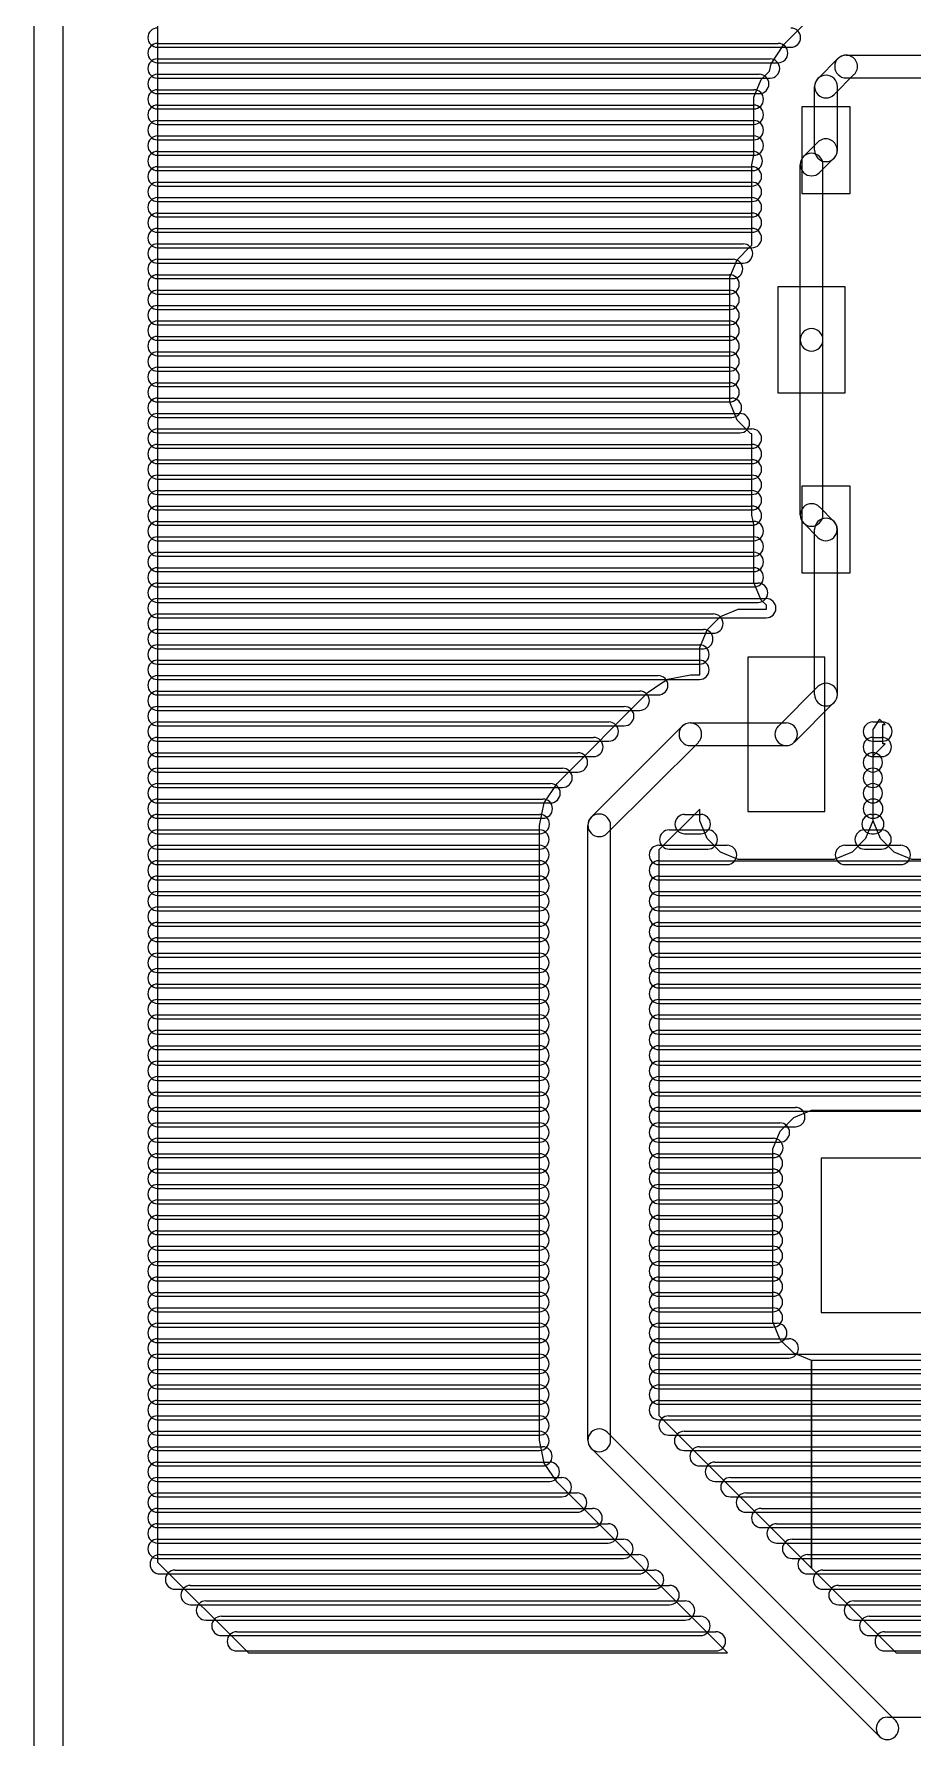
# Model space of a CAD drawing. Extents: x 25909 to 94169, y 14485 to 72115.
# Drawn here: x 25909 to 30466, y 52779 to 61618 of the extents above; entities that cross this region are included whole.
import ezdxf

# ---------------------------------------------------------------- set-up
doc = ezdxf.new("R2010")
doc.units = 0
doc.layers.add('BLACK', color=1, linetype='CONTINUOUS')

msp = doc.modelspace()

# ---------------------------------------------------------------- linework, layer by layer
at = {"layer": 'BLACK'}
for p, q in [((25909, 14560), (25909, 72040)), ((26059, 14560), (26059, 72040)), ((26550, 70650), (26549, 53691)), ((29797, 61564), (29900, 61668)), ((26549, 61570), (29767, 61570)), ((26549, 61550), (29833, 61550)), ((29730, 61464), (29797, 61564)), ((26549, 61490), (29725, 61490)), ((26549, 61470), (29767, 61470)), ((29722, 61426), (29730, 61464)), ((29974, 61388), (30077, 61491)), ((30119, 61509), (32539, 61509)), ((26549, 61410), (29669, 61410)), ((26549, 61390), (29725, 61390)), ((29641, 61291), (29679, 61382)), ((29679, 61382), (29722, 61426)), ((30057, 61305), (30160, 61408)), ((30119, 61391), (32539, 61391)), ((26549, 61330), (29641, 61330)), ((26549, 61310), (29669, 61310)), ((29641, 60991), (29641, 61291)), ((29956, 61016), (29956, 61346)), ((30074, 61016), (30074, 61346)), ((26549, 61250), (29641, 61250)), ((26549, 61230), (29641, 61230)), ((26549, 61170), (29641, 61170)), ((29890, 61241), (29890, 60791)), ((30140, 61241), (29890, 61241)), ((30140, 60791), (30140, 61241)), ((26549, 61150), (29641, 61150)), ((26549, 61090), (29641, 61090)), ((26549, 61070), (29641, 61070)), ((26549, 61010), (29635, 61010)), ((29898, 60983), (29973, 61058)), ((26549, 60990), (29641, 60990)), ((26549, 60930), (29631, 60930)), ((26549, 60910), (29635, 60910)), ((29631, 60941), (29641, 60991)), ((29631, 60521), (29631, 60941)), ((29881, 60033), (29881, 60941)), ((29981, 60900), (30056, 60975)), ((29999, 60033), (29999, 60941)), ((26549, 60850), (29631, 60850)), ((26549, 60830), (29631, 60830)), ((26549, 60770), (29631, 60770)), ((26549, 60750), (29631, 60750)), ((29890, 60791), (30140, 60791)), ((26549, 60690), (29631, 60690)), ((26549, 60670), (29631, 60670)), ((26549, 60610), (29631, 60610)), ((26549, 60590), (29631, 60590)), ((26549, 60530), (29585, 60530)), ((26549, 60510), (29631, 60510)), ((29554, 60448), (29624, 60518)), ((29624, 60518), (29631, 60521)), ((26549, 60450), (29533, 60450)), ((26549, 60430), (29585, 60430)), ((29516, 60357), (29554, 60448)), ((26549, 60370), (29515, 60370)), ((26549, 60350), (29533, 60350)), ((26549, 60290), (29515, 60290)), ((29516, 59708), (29516, 60357)), ((29765, 60307), (29765, 59757)), ((30115, 60307), (29765, 60307)), ((30115, 59757), (30115, 60307)), ((26549, 60270), (29515, 60270)), ((26549, 60210), (29515, 60210)), ((26549, 60190), (29515, 60190)), ((26549, 60130), (29515, 60130)), ((26549, 60110), (29515, 60110)), ((26549, 60050), (29515, 60050)), ((26549, 60030), (29515, 60030)), ((29881, 59124), (29881, 60032)), ((29999, 59124), (29999, 60032)), ((26549, 59970), (29515, 59970)), ((26549, 59950), (29515, 59950)), ((26549, 59890), (29515, 59890)), ((26549, 59870), (29515, 59870)), ((26549, 59810), (29515, 59810)), ((26549, 59790), (29515, 59790)), ((29765, 59757), (30115, 59757)), ((26549, 59730), (29527, 59730)), ((26549, 59710), (29515, 59710)), ((29554, 59616), (29516, 59708)), ((26549, 59650), (29569, 59650)), ((26549, 59630), (29527, 59630)), ((29624, 59546), (29554, 59616)), ((26549, 59570), (29631, 59570)), ((26549, 59550), (29569, 59550)), ((26549, 59490), (29631, 59490)), ((29631, 59544), (29624, 59546)), ((29631, 59123), (29631, 59544)), ((26549, 59470), (29631, 59470)), ((26549, 59410), (29631, 59410)), ((26549, 59390), (29631, 59390)), ((26549, 59330), (29631, 59330)), ((26549, 59310), (29631, 59310)), ((26549, 59250), (29631, 59250)), ((26549, 59230), (29631, 59230)), ((29890, 59273), (29890, 58823)), ((30140, 59273), (29890, 59273)), ((30140, 58823), (30140, 59273)), ((26549, 59170), (29631, 59170)), ((26549, 59150), (29631, 59150)), ((29981, 59165), (30056, 59090)), ((26549, 59090), (29641, 59090)), ((26549, 59070), (29631, 59070)), ((29641, 59074), (29631, 59123)), ((29641, 58774), (29641, 59074)), ((29898, 59082), (29973, 59007)), ((29956, 58192), (29956, 59048)), ((30074, 58192), (30074, 59048)), ((26549, 59010), (29641, 59010)), ((26549, 58990), (29641, 58990)), ((26549, 58930), (29641, 58930)), ((26549, 58910), (29641, 58910)), ((26549, 58850), (29641, 58850)), ((26549, 58830), (29641, 58830)), ((29890, 58823), (30140, 58823)), ((26549, 58770), (29663, 58770)), ((26549, 58750), (29641, 58750)), ((29679, 58682), (29641, 58774)), ((26549, 58690), (29705, 58690)), ((26549, 58670), (29663, 58670)), ((26549, 58610), (29431, 58610)), ((29468, 58597), (29560, 58635)), ((29560, 58635), (29706, 58635)), ((29706, 58655), (29679, 58682)), ((29706, 58635), (29706, 58655)), ((26549, 58590), (29705, 58590)), ((26549, 58530), (29379, 58530)), ((29360, 58436), (29398, 58527)), ((29398, 58527), (29468, 58597)), ((26549, 58510), (29431, 58510)), ((26549, 58450), (29359, 58450)), ((26549, 58430), (29379, 58430)), ((29360, 58295), (29360, 58436)), ((26549, 58370), (29359, 58370)), ((26549, 58350), (29359, 58350)), ((29609, 58386), (29609, 57586)), ((30009, 58386), (29609, 58386)), ((30009, 57586), (30009, 58386)), ((26549, 58290), (29145, 58290)), ((26549, 58270), (29359, 58270)), ((29159, 58249), (29194, 58271)), ((29194, 58271), (29312, 58295)), ((29312, 58295), (29360, 58295)), ((26549, 58210), (29049, 58210)), ((26549, 58190), (29145, 58190)), ((28621, 57731), (29093, 58204)), ((29093, 58204), (29159, 58249)), ((29973, 58233), (29768, 58028)), ((26549, 58130), (28969, 58130)), ((26549, 58110), (29049, 58110)), ((30056, 58150), (29851, 57945)), ((26549, 58050), (28889, 58050)), ((26549, 58030), (28969, 58030)), ((29269, 58028), (28797, 57556)), ((29312, 58045), (29808, 58045)), ((30293, 58064), (30258, 58011)), ((30258, 58050), (30308, 58050)), ((30258, 58011), (30258, 57536)), ((30321, 58036), (30293, 58064)), ((30309, 57936), (30309, 58036)), ((30309, 58036), (30321, 58036)), ((26549, 57970), (28809, 57970)), ((26549, 57950), (28889, 57950)), ((29353, 57944), (28881, 57472)), ((29312, 57927), (29808, 57927)), ((30258, 57970), (30304, 57970)), ((30258, 57950), (30308, 57950)), ((30259, 57874), (30321, 57936)), ((30321, 57936), (30309, 57936)), ((26549, 57890), (28729, 57890)), ((26549, 57870), (28809, 57870)), ((30258, 57870), (30304, 57870)), ((30260, 57635), (30259, 57874)), ((26549, 57810), (28649, 57810)), ((26549, 57790), (28729, 57790)), ((26549, 57730), (28587, 57730)), ((28554, 57631), (28621, 57731)), ((26549, 57710), (28649, 57710)), ((26549, 57650), (28547, 57650)), ((30258, 57650), (30260, 57650)), ((30260, 57536), (30260, 57635)), ((26549, 57630), (28587, 57630)), ((26549, 57570), (28531, 57570)), ((26549, 57550), (28547, 57550)), ((28530, 57513), (28554, 57631)), ((29360, 57598), (29148, 57386)), ((29282, 57570), (29366, 57570)), ((29360, 57537), (29360, 57598)), ((29609, 57586), (30009, 57586)), ((30251, 57570), (30265, 57570)), ((30258, 57550), (30260, 57550)), ((26549, 57490), (28529, 57490)), ((26549, 57470), (28531, 57470)), ((28530, 54323), (28530, 57513)), ((28780, 54323), (28780, 57513)), ((28898, 54323), (28898, 57513)), ((29202, 57490), (29402, 57490)), ((29282, 57470), (29366, 57470)), ((29398, 57445), (29360, 57537)), ((30215, 57490), (30303, 57490)), ((30258, 57536), (30220, 57445)), ((30251, 57470), (30265, 57470)), ((30298, 57445), (30260, 57536)), ((26549, 57410), (28529, 57410)), ((26549, 57390), (28529, 57390)), ((29148, 57410), (29502, 57410)), ((29148, 57386), (29148, 54451)), ((29202, 57390), (29402, 57390)), ((29468, 57375), (29398, 57445)), ((29559, 57337), (29468, 57375)), ((30150, 57375), (30058, 57337)), ((30113, 57410), (30403, 57410)), ((30220, 57445), (30150, 57375)), ((30215, 57390), (30303, 57390)), ((30368, 57375), (30298, 57445)), ((30460, 57337), (30368, 57375)), ((26549, 57330), (28529, 57330)), ((26549, 57310), (28529, 57310)), ((29148, 57330), (33186, 57330)), ((29148, 57310), (29502, 57310)), ((30058, 57337), (29559, 57337)), ((30113, 57310), (30403, 57310)), ((30597, 57336), (30460, 57337)), ((26549, 57250), (28529, 57250)), ((26549, 57230), (28529, 57230)), ((29148, 57250), (33186, 57250)), ((29148, 57230), (33186, 57230)), ((26549, 57170), (28529, 57170)), ((26549, 57150), (28529, 57150)), ((29148, 57170), (33186, 57170)), ((29148, 57150), (33186, 57150)), ((26549, 57090), (28529, 57090)), ((26549, 57070), (28529, 57070)), ((29148, 57090), (33186, 57090)), ((29148, 57070), (33186, 57070)), ((26549, 57010), (28529, 57010)), ((26549, 56990), (28529, 56990)), ((26549, 56930), (28529, 56930)), ((29148, 57010), (32344, 57010)), ((29148, 56990), (33186, 56990)), ((29148, 56930), (32292, 56930)), ((26549, 56910), (28529, 56910)), ((26549, 56850), (28529, 56850)), ((29148, 56910), (32344, 56910)), ((29148, 56850), (32272, 56850)), ((26549, 56830), (28529, 56830)), ((26549, 56770), (28529, 56770)), ((26549, 56750), (28529, 56750)), ((29148, 56830), (32292, 56830)), ((29148, 56770), (32272, 56770)), ((29148, 56750), (32272, 56750)), ((26549, 56690), (28529, 56690)), ((26549, 56670), (28529, 56670)), ((29148, 56690), (32272, 56690)), ((29148, 56670), (32272, 56670)), ((26549, 56610), (28529, 56610)), ((26549, 56590), (28529, 56590)), ((29148, 56610), (32332, 56610)), ((29148, 56590), (32272, 56590)), ((26549, 56530), (28529, 56530)), ((26549, 56510), (28529, 56510)), ((29148, 56530), (32746, 56530)), ((29148, 56510), (32332, 56510)), ((26549, 56450), (28529, 56450)), ((26549, 56430), (28529, 56430)), ((29148, 56450), (32274, 56450)), ((29148, 56430), (32746, 56430)), ((26549, 56370), (28529, 56370)), ((26549, 56350), (28529, 56350)), ((29148, 56370), (32270, 56370)), ((29148, 56350), (32274, 56350)), ((26549, 56290), (28529, 56290)), ((26549, 56270), (28529, 56270)), ((29148, 56290), (32272, 56290)), ((29148, 56270), (32270, 56270)), ((26549, 56210), (28529, 56210)), ((26549, 56190), (28529, 56190)), ((29148, 56210), (32280, 56210)), ((29148, 56190), (32272, 56190)), ((26549, 56130), (28529, 56130)), ((26549, 56110), (28529, 56110)), ((26549, 56050), (28529, 56050)), ((29148, 56130), (32302, 56130)), ((29148, 56110), (32280, 56110)), ((29148, 56050), (29856, 56050)), ((26549, 56030), (28529, 56030)), ((26549, 55970), (28529, 55970)), ((29148, 56030), (32302, 56030)), ((29148, 55970), (29776, 55970)), ((29778, 55927), (29848, 55997)), ((29848, 55997), (29940, 56035)), ((29940, 56035), (30597, 56035)), ((26549, 55950), (28529, 55950)), ((26549, 55890), (28529, 55890)), ((26549, 55870), (28529, 55870)), ((29148, 55950), (29856, 55950)), ((29148, 55890), (29742, 55890)), ((29148, 55870), (29776, 55870)), ((29740, 55836), (29778, 55927)), ((26549, 55810), (28529, 55810)), ((26549, 55790), (28529, 55790)), ((29148, 55810), (29740, 55810)), ((29148, 55790), (29742, 55790)), ((29740, 54937), (29740, 55836)), ((29989, 55786), (29989, 54986)), ((31429, 55786), (29989, 55786)), ((26549, 55730), (28529, 55730)), ((26549, 55710), (28529, 55710)), ((29148, 55730), (29740, 55730)), ((29148, 55710), (29740, 55710)), ((26549, 55650), (28529, 55650)), ((26549, 55630), (28529, 55630)), ((29148, 55650), (29740, 55650)), ((29148, 55630), (29740, 55630)), ((26549, 55570), (28529, 55570)), ((26549, 55550), (28529, 55550)), ((29148, 55570), (29740, 55570)), ((29148, 55550), (29740, 55550)), ((26549, 55490), (28529, 55490)), ((26549, 55470), (28529, 55470)), ((29148, 55490), (29740, 55490)), ((29148, 55470), (29740, 55470)), ((26549, 55410), (28529, 55410)), ((26549, 55390), (28529, 55390)), ((29148, 55410), (29740, 55410)), ((29148, 55390), (29740, 55390)), ((26549, 55330), (28529, 55330)), ((26549, 55310), (28529, 55310)), ((26549, 55250), (28529, 55250)), ((29148, 55330), (29740, 55330)), ((29148, 55310), (29740, 55310)), ((29148, 55250), (29740, 55250)), ((26549, 55230), (28529, 55230)), ((26549, 55170), (28529, 55170)), ((29148, 55230), (29740, 55230)), ((29148, 55170), (29740, 55170)), ((26549, 55150), (28529, 55150)), ((26549, 55090), (28529, 55090)), ((29148, 55150), (29740, 55150)), ((29148, 55090), (29740, 55090)), ((26549, 55070), (28529, 55070)), ((26549, 55010), (28529, 55010)), ((26549, 54990), (28529, 54990)), ((29148, 55070), (29740, 55070)), ((29148, 55010), (29740, 55010)), ((29148, 54990), (29740, 54990)), ((29989, 54986), (31429, 54986)), ((26549, 54930), (28529, 54930)), ((26549, 54910), (28529, 54910)), ((29148, 54930), (29762, 54930)), ((29148, 54910), (29740, 54910)), ((29778, 54845), (29740, 54937)), ((26549, 54850), (28529, 54850)), ((26549, 54830), (28529, 54830)), ((29148, 54850), (29822, 54850)), ((29148, 54830), (29762, 54830)), ((29848, 54775), (29778, 54845)), ((26549, 54770), (28529, 54770)), ((26549, 54750), (28529, 54750)), ((29148, 54770), (36594, 54770)), ((29148, 54750), (29822, 54750)), ((29939, 54737), (29848, 54775)), ((29939, 53660), (29939, 54737)), ((31478, 54737), (29939, 54737)), ((29939, 54737), (29939, 53660)), ((26549, 54690), (28529, 54690)), ((26549, 54670), (28529, 54670)), ((29148, 54690), (36514, 54690)), ((29148, 54670), (36594, 54670)), ((26549, 54610), (28529, 54610)), ((26549, 54590), (28529, 54590)), ((29148, 54610), (36434, 54610)), ((29148, 54590), (36514, 54590)), ((26549, 54530), (28529, 54530)), ((26549, 54510), (28529, 54510)), ((29148, 54530), (36354, 54530)), ((29148, 54510), (36434, 54510)), ((26549, 54450), (28529, 54450)), ((26549, 54430), (28529, 54430)), ((26549, 54370), (28529, 54370)), ((28880, 54365), (30375, 52870)), ((29148, 54451), (29939, 53660)), ((29148, 54430), (36354, 54430)), ((29199, 54450), (36273, 54450)), ((29279, 54370), (36193, 54370)), ((26549, 54350), (28529, 54350)), ((26549, 54290), (28545, 54290)), ((28554, 54205), (28530, 54323)), ((28797, 54282), (30292, 52787)), ((29199, 54350), (36273, 54350)), ((29359, 54290), (36113, 54290)), ((26549, 54270), (28529, 54270)), ((26549, 54210), (28583, 54210)), ((26549, 54190), (28545, 54190)), ((28621, 54105), (28554, 54205)), ((29279, 54270), (36193, 54270)), ((29359, 54190), (36113, 54190)), ((29439, 54210), (36033, 54210)), ((26549, 54130), (28645, 54130)), ((26549, 54110), (28583, 54110)), ((29505, 53220), (28621, 54105)), ((29439, 54110), (36033, 54110)), ((29519, 54130), (35953, 54130)), ((26549, 54050), (28725, 54050)), ((26549, 54030), (28645, 54030)), ((29519, 54030), (35953, 54030)), ((29599, 54050), (35873, 54050)), ((26549, 53970), (28805, 53970)), ((26549, 53950), (28725, 53950)), ((29599, 53950), (35873, 53950)), ((29679, 53970), (35793, 53970)), ((26549, 53890), (28885, 53890)), ((26549, 53870), (28805, 53870)), ((29679, 53870), (35793, 53870)), ((29759, 53890), (35713, 53890)), ((26549, 53810), (28965, 53810)), ((26549, 53790), (28885, 53790)), ((29759, 53790), (35713, 53790)), ((29839, 53810), (35633, 53810)), ((26549, 53710), (28965, 53710)), ((26549, 53691), (27020, 53220)), ((26560, 53730), (29044, 53730)), ((29839, 53710), (35633, 53710)), ((29919, 53730), (35553, 53730)), ((29939, 53660), (30378, 53220)), ((26560, 53630), (29044, 53630)), ((26640, 53650), (29124, 53650)), ((26720, 53570), (29204, 53570)), ((29919, 53630), (35553, 53630)), ((29999, 53650), (35473, 53650)), ((30079, 53570), (35393, 53570)), ((26640, 53550), (29124, 53550)), ((26800, 53490), (29284, 53490)), ((29999, 53550), (35473, 53550)), ((30159, 53490), (35313, 53490)), ((26720, 53470), (29204, 53470)), ((26880, 53410), (29364, 53410)), ((30079, 53470), (35393, 53470)), ((30239, 53410), (35233, 53410)), ((26800, 53390), (29284, 53390)), ((26880, 53310), (29364, 53310)), ((26960, 53330), (29444, 53330)), ((30159, 53390), (35313, 53390)), ((30239, 53310), (35233, 53310)), ((30319, 53330), (35153, 53330)), ((26960, 53230), (29444, 53230)), ((27020, 53220), (29505, 53220)), ((30319, 53230), (35153, 53230)), ((30378, 53220), (32584, 53220)), ((30334, 52887), (35138, 52887))]:
    msp.add_line(p, q, dxfattribs=at)
for centre, radius, start, end in [((26549, 61600), 50, 90, 270), ((29833, 61600), 50, 270, 450), ((26549, 61520), 50, 90, 270), ((29767, 61520), 50, 270, 450), ((26549, 61440), 50, 90, 270), ((29725, 61440), 50, 270, 450), ((30119, 61450), 59, 90, 270), ((30119, 61450), 59, 315, 495), ((26549, 61360), 50, 90, 270), ((29669, 61360), 50, 270, 450), ((30015, 61346), 59, 360, 540), ((30015, 61346), 59, 135, 315), ((26549, 61280), 50, 90, 270), ((29641, 61280), 50, 270, 450), ((26549, 61200), 50, 90, 270), ((26549, 61120), 50, 90, 270), ((29641, 61200), 50, 270, 450), ((29641, 61120), 50, 270, 450), ((26549, 61040), 50, 90, 270), ((29641, 61040), 50, 270, 450), ((26549, 60960), 50, 90, 270), ((29635, 60960), 50, 270, 450), ((29940, 60941), 59, 360, 540), ((30015, 61016), 59, 180, 360), ((30014, 61016), 59, 315, 495), ((26549, 60880), 50, 90, 270), ((29631, 60880), 50, 270, 450), ((29940, 60942), 59, 135, 315), ((26549, 60800), 50, 90, 270), ((29631, 60800), 50, 270, 450), ((26549, 60720), 50, 90, 270), ((29631, 60720), 50, 270, 450), ((26549, 60640), 50, 90, 270), ((29631, 60640), 50, 270, 450), ((26549, 60560), 50, 90, 270), ((29631, 60560), 50, 270, 450), ((26549, 60480), 50, 90, 270), ((29585, 60480), 50, 270, 450), ((26549, 60400), 50, 90, 270), ((29533, 60400), 50, 270, 450), ((26549, 60320), 50, 90, 270), ((26549, 60240), 50, 90, 270), ((29515, 60320), 50, 270, 450), ((29515, 60240), 50, 270, 450), ((26549, 60160), 50, 90, 270), ((29515, 60160), 50, 270, 450), ((26549, 60080), 50, 90, 270), ((29515, 60080), 50, 270, 450), ((26549, 60000), 50, 90, 270), ((29515, 60000), 50, 270, 450), ((29940, 60032), 59, 360, 540), ((29940, 60033), 59, 180, 360), ((26549, 59920), 50, 90, 270), ((29515, 59920), 50, 270, 450), ((26549, 59840), 50, 90, 270), ((29515, 59840), 50, 270, 450), ((26549, 59760), 50, 90, 270), ((29515, 59760), 50, 270, 450), ((26549, 59680), 50, 90, 270), ((29527, 59680), 50, 270, 450), ((26549, 59600), 50, 90, 270), ((29569, 59600), 50, 270, 450), ((26549, 59520), 50, 90, 270), ((26549, 59440), 50, 90, 270), ((29631, 59520), 50, 270, 450), ((29631, 59440), 50, 270, 450), ((26549, 59360), 50, 90, 270), ((29631, 59360), 50, 270, 450), ((26549, 59280), 50, 90, 270), ((29631, 59280), 50, 270, 450), ((26549, 59200), 50, 90, 270), ((29631, 59200), 50, 270, 450), ((26549, 59120), 50, 90, 270), ((29631, 59120), 50, 270, 450), ((29940, 59123), 59, 45, 225), ((26549, 59040), 50, 90, 270), ((29641, 59040), 50, 270, 450), ((29940, 59124), 59, 180, 360), ((30015, 59048), 59, 360, 540), ((30014, 59049), 59, 225, 405), ((26549, 58960), 50, 90, 270), ((29641, 58960), 50, 270, 450), ((26549, 58880), 50, 90, 270), ((29641, 58880), 50, 270, 450), ((26549, 58800), 50, 90, 270), ((29641, 58800), 50, 270, 450), ((26549, 58720), 50, 90, 270), ((29663, 58720), 50, 270, 450), ((26549, 58640), 50, 90, 270), ((26549, 58560), 50, 90, 270), ((29431, 58560), 50, 270, 450), ((29705, 58640), 50, 270, 450), ((26549, 58480), 50, 90, 270), ((29379, 58480), 50, 270, 450), ((26549, 58400), 50, 90, 270), ((29359, 58400), 50, 270, 450), ((26549, 58320), 50, 90, 270), ((29359, 58320), 50, 270, 450), ((26549, 58240), 50, 90, 270), ((29145, 58240), 50, 270, 450), ((26549, 58160), 50, 90, 270), ((29049, 58160), 50, 270, 450), ((30015, 58192), 59, 180, 360), ((30015, 58192), 59, -45, 135), ((26549, 58080), 50, 90, 270), ((28969, 58080), 50, 270, 450), ((26549, 58000), 50, 90, 270), ((28889, 58000), 50, 270, 450), ((29312, 57986), 59, 90, 270), ((29311, 57986), 59, -45, 135), ((29809, 57986), 59, 135, 315), ((29808, 57986), 59, 270, 450), ((30258, 58000), 50, 90, 270), ((30308, 58000), 50, 270, 450), ((26549, 57920), 50, 90, 270), ((28809, 57920), 50, 270, 450), ((30258, 57920), 50, 90, 270), ((30304, 57920), 50, 270, 450), ((26549, 57840), 50, 90, 270), ((28729, 57840), 50, 270, 450), ((30258, 57840), 50, 90, 270), ((30258, 57840), 50, 270, 450), ((26549, 57760), 50, 90, 270), ((26549, 57680), 50, 90, 270), ((28587, 57680), 50, 270, 450), ((28649, 57760), 50, 270, 450), ((30258, 57760), 50, 90, 270), ((30258, 57680), 50, 90, 270), ((30258, 57760), 50, 270, 450), ((30258, 57680), 50, 270, 450), ((26549, 57600), 50, 90, 270), ((28547, 57600), 50, 270, 450), ((30258, 57600), 50, 90, 270), ((30260, 57600), 50, 270, 450), ((26549, 57520), 50, 90, 270), ((28531, 57520), 50, 270, 450), ((28839, 57513), 59, 360, 540), ((28839, 57514), 59, 135, 315), ((29282, 57520), 50, 90, 270), ((29366, 57520), 50, 270, 450), ((30251, 57520), 50, 90, 270), ((30265, 57520), 50, 270, 450), ((26549, 57440), 50, 90, 270), ((28529, 57440), 50, 270, 450), ((29202, 57440), 50, 90, 270), ((29402, 57440), 50, 270, 450), ((30215, 57440), 50, 90, 270), ((30303, 57440), 50, 270, 450), ((26549, 57360), 50, 90, 270), ((28529, 57360), 50, 270, 450), ((29148, 57360), 50, 90, 270), ((29502, 57360), 50, 270, 450), ((30113, 57360), 50, 90, 270), ((30403, 57360), 50, 270, 450), ((26549, 57280), 50, 90, 270), ((28529, 57280), 50, 270, 450), ((29148, 57280), 50, 90, 270), ((26549, 57200), 50, 90, 270), ((28529, 57200), 50, 270, 450), ((29148, 57200), 50, 90, 270), ((26549, 57120), 50, 90, 270), ((28529, 57120), 50, 270, 450), ((29148, 57120), 50, 90, 270), ((26549, 57040), 50, 90, 270), ((28529, 57040), 50, 270, 450), ((29148, 57040), 50, 90, 270), ((26549, 56960), 50, 90, 270), ((26549, 56880), 50, 90, 270), ((28529, 56960), 50, 270, 450), ((28529, 56880), 50, 270, 450), ((29148, 56960), 50, 90, 270), ((29148, 56880), 50, 90, 270), ((26549, 56800), 50, 90, 270), ((28529, 56800), 50, 270, 450), ((29148, 56800), 50, 90, 270), ((26549, 56720), 50, 90, 270), ((28529, 56720), 50, 270, 450), ((29148, 56720), 50, 90, 270), ((26549, 56640), 50, 90, 270), ((28529, 56640), 50, 270, 450), ((29148, 56640), 50, 90, 270), ((26549, 56560), 50, 90, 270), ((28529, 56560), 50, 270, 450), ((29148, 56560), 50, 90, 270), ((26549, 56480), 50, 90, 270), ((28529, 56480), 50, 270, 450), ((29148, 56480), 50, 90, 270), ((26549, 56400), 50, 90, 270), ((28529, 56400), 50, 270, 450), ((29148, 56400), 50, 90, 270), ((26549, 56320), 50, 90, 270), ((28529, 56320), 50, 270, 450), ((29148, 56320), 50, 90, 270), ((26549, 56240), 50, 90, 270), ((28529, 56240), 50, 270, 450), ((29148, 56240), 50, 90, 270), ((26549, 56160), 50, 90, 270), ((28529, 56160), 50, 270, 450), ((29148, 56160), 50, 90, 270), ((26549, 56080), 50, 90, 270), ((26549, 56000), 50, 90, 270), ((28529, 56080), 50, 270, 450), ((28529, 56000), 50, 270, 450), ((29148, 56080), 50, 90, 270), ((29148, 56000), 50, 90, 270), ((29856, 56000), 50, 270, 450), ((26549, 55920), 50, 90, 270), ((28529, 55920), 50, 270, 450), ((29148, 55920), 50, 90, 270), ((29776, 55920), 50, 270, 450), ((26549, 55840), 50, 90, 270), ((28529, 55840), 50, 270, 450), ((29148, 55840), 50, 90, 270), ((29742, 55840), 50, 270, 450), ((26549, 55760), 50, 90, 270), ((28529, 55760), 50, 270, 450), ((29148, 55760), 50, 90, 270), ((29740, 55760), 50, 270, 450), ((26549, 55680), 50, 90, 270), ((28529, 55680), 50, 270, 450), ((29148, 55680), 50, 90, 270), ((29740, 55680), 50, 270, 450), ((26549, 55600), 50, 90, 270), ((28529, 55600), 50, 270, 450), ((29148, 55600), 50, 90, 270), ((29740, 55600), 50, 270, 450), ((26549, 55520), 50, 90, 270), ((28529, 55520), 50, 270, 450), ((29148, 55520), 50, 90, 270), ((29740, 55520), 50, 270, 450), ((26549, 55440), 50, 90, 270), ((28529, 55440), 50, 270, 450), ((29148, 55440), 50, 90, 270), ((29740, 55440), 50, 270, 450), ((26549, 55360), 50, 90, 270), ((28529, 55360), 50, 270, 450), ((29148, 55360), 50, 90, 270), ((29740, 55360), 50, 270, 450), ((26549, 55280), 50, 90, 270), ((26549, 55200), 50, 90, 270), ((28529, 55280), 50, 270, 450), ((28529, 55200), 50, 270, 450), ((29148, 55280), 50, 90, 270), ((29148, 55200), 50, 90, 270), ((29740, 55280), 50, 270, 450), ((29740, 55200), 50, 270, 450), ((26549, 55120), 50, 90, 270), ((28529, 55120), 50, 270, 450), ((29148, 55120), 50, 90, 270), ((29740, 55120), 50, 270, 450), ((26549, 55040), 50, 90, 270), ((28529, 55040), 50, 270, 450), ((29148, 55040), 50, 90, 270), ((29740, 55040), 50, 270, 450), ((26549, 54960), 50, 90, 270), ((28529, 54960), 50, 270, 450), ((29148, 54960), 50, 90, 270), ((29740, 54960), 50, 270, 450), ((26549, 54880), 50, 90, 270), ((28529, 54880), 50, 270, 450), ((29148, 54880), 50, 90, 270), ((29762, 54880), 50, 270, 450), ((26549, 54800), 50, 90, 270), ((28529, 54800), 50, 270, 450), ((29148, 54800), 50, 90, 270), ((29822, 54800), 50, 270, 450), ((26549, 54720), 50, 90, 270), ((28529, 54720), 50, 270, 450), ((29148, 54720), 50, 90, 270), ((26549, 54640), 50, 90, 270), ((28529, 54640), 50, 270, 450), ((29148, 54640), 50, 90, 270), ((26549, 54560), 50, 90, 270), ((28529, 54560), 50, 270, 450), ((29148, 54560), 50, 90, 270), ((26549, 54480), 50, 90, 270), ((28529, 54480), 50, 270, 450), ((29148, 54480), 50, 90, 270), ((26549, 54400), 50, 90, 270), ((26549, 54320), 50, 90, 270), ((28529, 54400), 50, 270, 450), ((28529, 54320), 50, 270, 450), ((28839, 54323), 59, 45, 225), ((29199, 54400), 50, 90, 270), ((29279, 54320), 50, 90, 270), ((26549, 54240), 50, 90, 270), ((28545, 54240), 50, 270, 450), ((28839, 54323), 59, 180, 360), ((29359, 54240), 50, 90, 270), ((26549, 54160), 50, 90, 270), ((28583, 54160), 50, 270, 450), ((29439, 54160), 50, 90, 270), ((26549, 54080), 50, 90, 270), ((28645, 54080), 50, 270, 450), ((29519, 54080), 50, 90, 270), ((26549, 54000), 50, 90, 270), ((28725, 54000), 50, 270, 450), ((29599, 54000), 50, 90, 270), ((26549, 53920), 50, 90, 270), ((28805, 53920), 50, 270, 450), ((29679, 53920), 50, 90, 270), ((26549, 53840), 50, 90, 270), ((28885, 53840), 50, 270, 450), ((29759, 53840), 50, 90, 270), ((26549, 53760), 50, 90, 270), ((28965, 53760), 50, 270, 450), ((29839, 53760), 50, 90, 270), ((26560, 53680), 50, 90, 270), ((29044, 53680), 50, 270, 450), ((29919, 53680), 50, 90, 270), ((26640, 53600), 50, 90, 270), ((26720, 53520), 50, 90, 270), ((29124, 53600), 50, 270, 450), ((29204, 53520), 50, 270, 450), ((29999, 53600), 50, 90, 270), ((30079, 53520), 50, 90, 270), ((26800, 53440), 50, 90, 270), ((29284, 53440), 50, 270, 450), ((30159, 53440), 50, 90, 270), ((26880, 53360), 50, 90, 270), ((29364, 53360), 50, 270, 450), ((30239, 53360), 50, 90, 270), ((26960, 53280), 50, 90, 270), ((29444, 53280), 50, 270, 450), ((30319, 53280), 50, 90, 270), ((30334, 52828), 59, 90, 270), ((30333, 52829), 59, 225, 405)]:
    msp.add_arc(centre, radius, start, end, dxfattribs=at)

doc.saveas('drawing.dxf')
